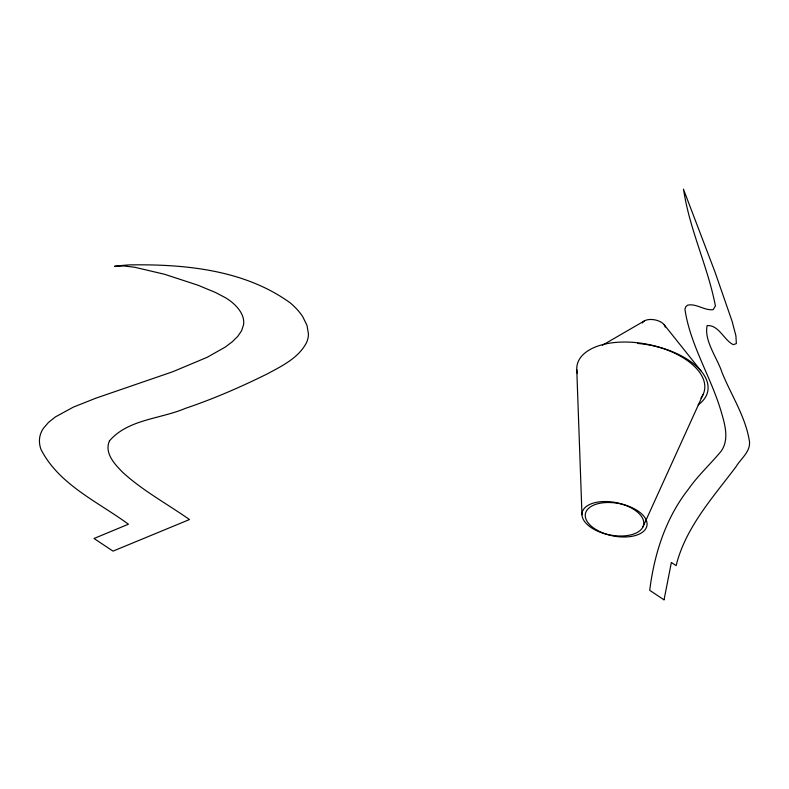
<?xml version="1.0" encoding="UTF-8"?>
<svg xmlns="http://www.w3.org/2000/svg" width="789" height="789" viewBox="0 0 789 789"><rect width="100%" height="100%" fill="white"/><g stroke="black" fill="none" stroke-linecap="round" stroke-linejoin="round"><path stroke-width="1.18" d="M664.042 599.847L671.37 562.468L676.124 565.634C685.582 527.338 712.99 497.415 736.068 466.644C740.703 458.813 750.142 452.166 749.55 442.067C745.921 417.223 731.364 395.555 722.063 372.615C717.566 358.403 703.827 340.759 707.122 325.62C718.7 324.654 723.858 340.02 733.297 344.675L736.354 343.6L735.92 335.877L732.133 321.399L714.903 271.732L683.432 189.153L684.655 195.968C691.43 233.574 708.275 268.654 715.426 305.974L713.157 309.653C704.311 310.718 696.717 303.43 687.9 305.077L685.957 306.457L684.921 309.101C690.158 345.138 711.007 376.836 721.156 411.602C724.844 424.078 729.43 439.256 721.274 451.042C710.642 463.962 698.097 475.284 688.491 489.101C665.62 518.146 654.249 554.006 649.722 590.33L663.904 599.758M642.897 527.003L703.088 394.51M602.342 345.296L644.278 320.975M663.993 324.506L700.957 370.86M576.769 369.577L581.976 514.655M577.272 373.207A64.915 34.114 11.1 0 1 647.956 344.398A64.915 34.114 11.1 0 1 700.918 398.1M637.532 343.422A64.915 34.114 11.1 0 1 698.531 368.207A64.915 34.114 11.1 0 1 698.127 404.865M642.394 323.007A11.736 6.164 11.1 0 1 654.535 319.801A11.736 6.164 11.1 0 1 665.245 327.1M109.493 440.834C104 452.945 114.799 464.356 122.699 472.325C142.868 490.837 167.199 503.855 189.468 519.547L113.024 551.126L94.019 538.492L128.429 524.212C97.737 501.686 58.997 484.712 40.989 449.434A77.677 40.821 11.1 0 1 43.434 428.309L48.504 422.411L55.338 416.947L73.416 407.094L95.883 398.169L172.771 371.727L207.103 357.328L225.19 347.111L232.272 341.785L237.814 336.311L241.621 330.66L243.535 324.831A55.447 29.134 11.1 0 0 236.128 306.181L235.073 305.087A49.815 26.175 11.1 0 0 225.496 297.729L215.348 292.433L197.95 285.204L164.536 274.266L134.485 267.205L123.577 265.962L114.573 266.287L115.598 266.169A159.378 83.752 11.1 0 1 129.218 264.907C184.31 263.999 244.491 269.651 290.322 302.956A90.696 47.656 11.1 0 1 302.779 316.764L306.99 325.364L308.43 333.865A77.677 40.821 11.1 0 1 306.605 342.456C298.755 357.91 282.127 365.869 267.56 373.759C248.21 383.355 228.475 392.241 208.335 400.062A661.872 347.791 11.1 0 1 185.356 408.377C160.295 419.058 128.183 419.166 109.493 440.834M592.598 528.512A31.343 16.47 11.1 0 0 643.232 526.224A31.343 16.47 11.1 0 0 602.826 501.567A31.343 16.47 11.1 0 0 592.598 528.512M597.401 530.386A31.343 16.47 11.1 0 0 646.822 526.204A31.343 16.47 11.1 0 0 604.266 502.672A31.343 16.47 11.1 0 0 597.401 530.386"/></g></svg>
